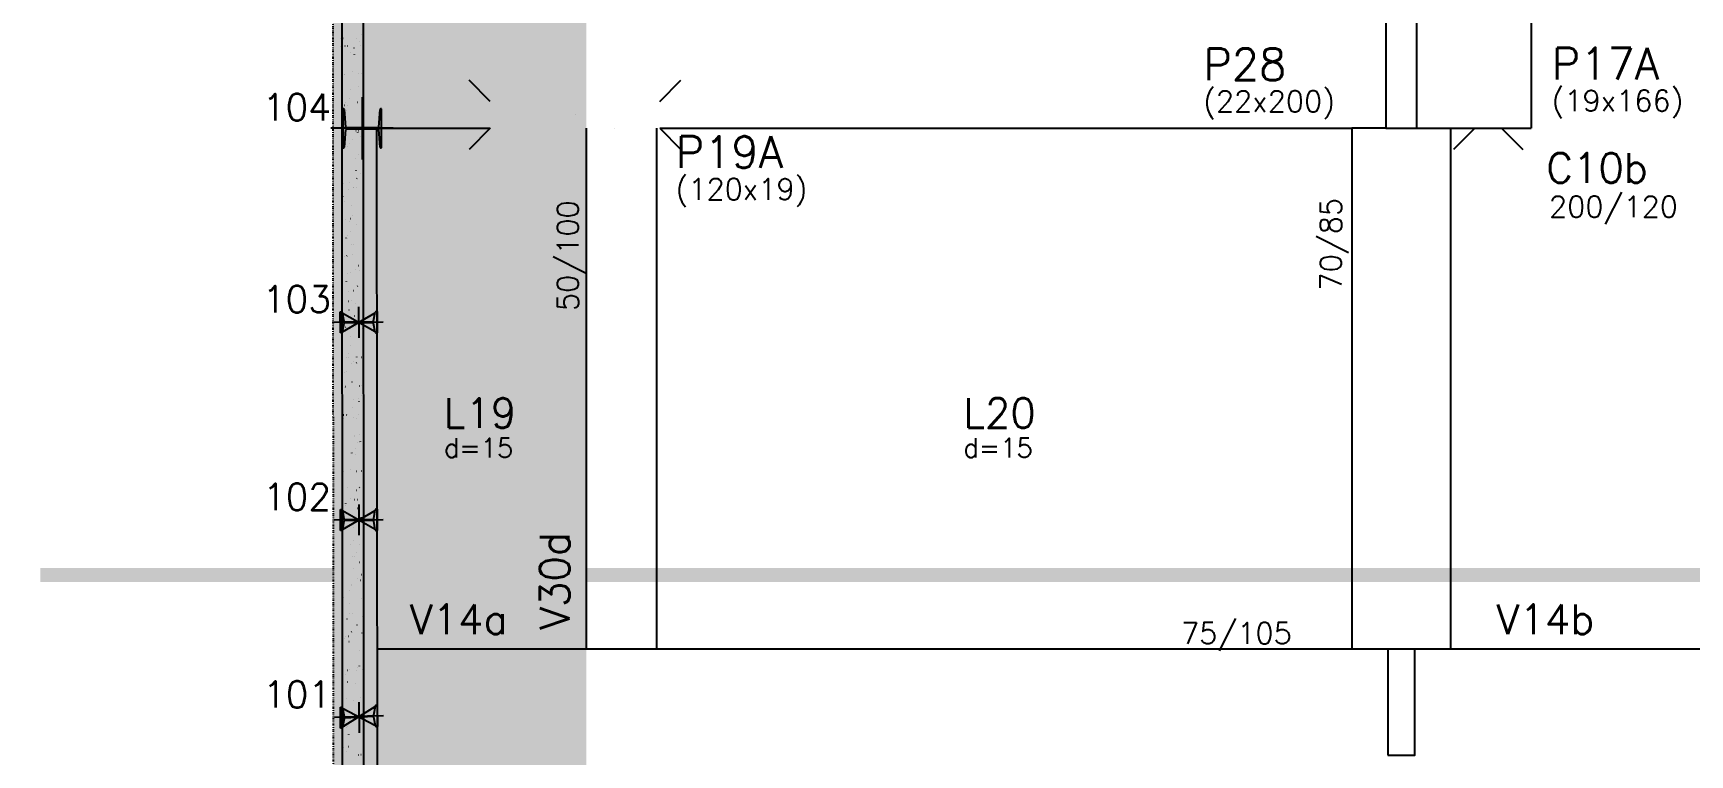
# Model space of a CAD drawing. Extents: x -40810 to 33675, y -2018 to 21213.
# Drawn here: x 14427 to 15600, y 2172 to 2684 of the extents above; entities that cross this region are included whole.
import ezdxf

# ---------------------------------------------------------------- set-up
doc = ezdxf.new("R2010")
doc.units = 0
doc.linetypes.add('ESTILO_TQS_0003', pattern=[1.5, 0.5, -0.4, 0.1, -0.5])
doc.layers.get('0').update_dxf_attribs({"color": 1, "lineweight": 9})
for name, color, linetype in [('1', 5, 'Continuous'), ('10', 7, 'Continuous'), ('11', 22, 'Continuous'), ('12', 3, 'Continuous'), ('13', 7, 'Continuous'), ('133', 176, 'Continuous'), ('19', 5, 'Continuous'), ('24', 5, 'ESTILO_TQS_0003'), ('242', 3, 'Continuous'), ('4', 2, 'Continuous'), ('49', 20, 'Continuous'), ('51', 6, 'Continuous'), ('52', 21, 'Continuous'), ('6', 6, 'Continuous'), ('8', 5, 'Continuous'), ('9', 3, 'Continuous'), ('STEPHANIE', 6, 'Continuous')]:
    doc.layers.add(name, color=color, linetype=linetype)
doc.styles.get("Standard").update_dxf_attribs({"font": 'romans.shx', "width": 0.8})

# ---------------------------------------------------------------- blocks, each defined once
blk = doc.blocks.new('_H9EFD498501-010')
for p, q in [((190.71208, 3143.827321), (190.785302, 3143.843554)), ((203.892076, 3146.749255), (203.952667, 3146.762688)), ((189.307823, 3143.516004), (189.307823, 3143.516004)), ((189.316335, 3138.272483), (189.316335, 3138.272483)), ((189.316335, 3138.272483), (189.316335, 3138.272483)), ((189.316335, 3138.272483), (189.316335, 3138.272483)), ((192.114615, 3138.394658), (192.189543, 3138.39793)), ((193.98783, 3138.476445), (194.062759, 3138.479716)), ((196.295713, 3133.755308), (196.34137, 3133.81481)), ((198.692711, 3136.879137), (198.738368, 3136.938638)), ((198.978852, 3132.103629), (198.988641, 3132.177987)), ((200.466851, 3143.4061), (200.47664, 3143.480459)), ((202.436594, 3141.75826), (202.482251, 3141.817761)), ((202.829407, 3138.862476), (202.904336, 3138.865748)), ((189.32874, 3130.630084), (189.32874, 3130.630084)), ((189.32874, 3130.630084), (189.32874, 3130.630084)), ((189.32874, 3130.630084), (189.32874, 3130.630084)), ((189.338385, 3124.688342), (189.338385, 3124.688342)), ((190.040689, 3125.603602), (190.086346, 3125.663104)), ((189.348966, 3118.169773), (189.348966, 3118.169773)), ((189.348966, 3118.169773), (189.348966, 3118.169773)), ((189.349657, 3117.744163), (189.349657, 3117.744163)), ((191.541591, 3118.265505), (191.616519, 3118.268776)), ((191.789964, 3118.285166), (191.863187, 3118.301399)), ((197.388064, 3120.020395), (197.397853, 3120.094753)), ((201.656954, 3118.707151), (201.731883, 3118.710423)), ((201.876744, 3109.40296), (201.922401, 3109.462462)), ((203.530169, 3118.788938), (203.605098, 3118.792209)), ((189.370574, 3104.858243), (189.370574, 3104.858243)), ((189.370574, 3104.858243), (189.370574, 3104.858243)), ((189.370574, 3104.858243), (189.370574, 3104.858243)), ((189.381598, 3098.067063), (189.381598, 3098.067063)), ((189.381598, 3098.067063), (189.381598, 3098.067063)), ((189.381598, 3098.067063), (189.381598, 3098.067063)), ((190.369138, 3098.11018), (190.444066, 3098.113451)), ((192.242353, 3098.191966), (192.317282, 3098.195238)), ((195.621721, 3101.251255), (195.667378, 3101.310756)), ((195.723855, 3107.379473), (195.733645, 3107.453831)), ((201.08393, 3098.577998), (201.158859, 3098.581269)), ((189.389613, 3093.129413), (189.389613, 3093.129413)), ((189.389613, 3093.129413), (189.389613, 3093.129413)), ((189.391491, 3091.972322), (189.391491, 3091.972322)), ((189.48084, 3093.248303), (189.526497, 3093.307804)), ((191.877838, 3096.372131), (191.923495, 3096.431633)), ((192.867848, 3092.743012), (192.941071, 3092.759245)), ((194.235856, 3096.077001), (194.245646, 3096.15136)), ((189.412408, 3079.086402), (189.412408, 3079.086402)), ((189.412408, 3079.086402), (189.412408, 3079.086402)), ((189.414229, 3077.964353), (189.414229, 3077.964353)), ((189.414229, 3077.964353), (189.414229, 3077.964353)), ((189.562625, 3079.119704), (189.635847, 3079.135937)), ((189.796114, 3077.981026), (189.871042, 3077.984298)), ((192.645068, 3083.993767), (192.654858, 3084.068125)), ((199.911477, 3078.422673), (199.986406, 3078.425944)), ((201.202752, 3076.898907), (201.248409, 3076.958408)), ((201.784692, 3078.504459), (201.859621, 3078.507731)), ((203.197667, 3074.109314), (203.207457, 3074.183672)), ((189.433324, 3066.200481), (189.433324, 3066.200481)), ((189.433324, 3066.200481), (189.433324, 3066.200481)), ((189.433324, 3066.200481), (189.433324, 3066.200481)), ((189.44084, 3061.570485), (189.44084, 3061.570485)), ((189.44084, 3061.570485), (189.44084, 3061.570485)), ((190.284623, 3066.389209), (190.357845, 3066.405442)), ((190.98086, 3071.352845), (190.990649, 3071.427203)), ((193.945733, 3067.200858), (194.018955, 3067.217091)), ((195.061871, 3068.895955), (195.107528, 3068.955456)), ((197.458869, 3072.019784), (197.504526, 3072.079285)), ((201.533458, 3061.468392), (201.543248, 3061.54275)), ((189.443911, 3059.678562), (189.443911, 3059.678562)), ((189.443911, 3059.678562), (189.443911, 3059.678562)), ((189.443911, 3059.678562), (189.443911, 3059.678562)), ((189.44686, 3057.861643), (189.44686, 3057.861643)), ((189.454241, 3053.314561), (189.454241, 3053.314561)), ((189.454241, 3053.314561), (189.454241, 3053.314561)), ((189.492861, 3060.050374), (189.50265, 3060.124732)), ((190.496876, 3057.907488), (190.571805, 3057.910759)), ((190.640509, 3053.57755), (190.713731, 3053.593783)), ((199.338453, 3058.293519), (199.413382, 3058.296791)), ((200.04546, 3050.16592), (200.055249, 3050.240279)), ((189.475158, 3040.42864), (189.475158, 3040.42864)), ((189.475158, 3040.42864), (189.475158, 3040.42864)), ((189.475158, 3040.42864), (189.475158, 3040.42864)), ((191.362507, 3040.847055), (191.435729, 3040.863288)), ((195.023617, 3041.658704), (195.096839, 3041.674937)), ((198.166, 3038.138194), (198.240929, 3038.141466)), ((198.454672, 3038.082686), (198.464461, 3038.157044)), ((200.039215, 3038.219981), (200.114144, 3038.223252)), ((200.642902, 3044.543607), (200.688559, 3044.603108)), ((203.0399, 3047.667436), (203.085558, 3047.726937)), ((189.479492, 3037.758933), (189.479492, 3037.758933)), ((189.479492, 3037.758933), (189.479492, 3037.758933)), ((189.479492, 3037.758933), (189.479492, 3037.758933)), ((189.492068, 3030.011556), (189.492068, 3030.011556)), ((189.492068, 3030.011556), (189.492068, 3030.011556)), ((189.492068, 3030.011556), (189.492068, 3030.011556)), ((189.496075, 3027.54272), (189.496075, 3027.54272)), ((189.496075, 3027.54272), (189.496075, 3027.54272)), ((190.643996, 3031.512778), (190.689653, 3031.57228)), ((191.718393, 3028.035396), (191.791616, 3028.051629)), ((194.387879, 3036.391901), (194.433536, 3036.451403)), ((189.512123, 3017.656223), (189.512123, 3017.656223)), ((189.512123, 3017.656223), (189.512123, 3017.656223)), ((189.516992, 3014.656799), (189.516992, 3014.656799)), ((189.516992, 3014.656799), (189.516992, 3014.656799)), ((189.516992, 3014.656799), (189.516992, 3014.656799)), ((192.440391, 3015.304901), (192.513613, 3015.321134)), ((196.101501, 3016.116549), (196.174723, 3016.132782)), ((196.790463, 3025.441764), (196.800252, 3025.516122)), ((197.592976, 3018.009041), (197.667904, 3018.012312)), ((193.828029, 3004.036601), (193.873686, 3004.096103)), ((195.302464, 3014.139292), (195.312254, 3014.213651)), ((196.225027, 3007.16043), (196.270684, 3007.219932)), ((199.96891, 3012.039553), (200.014567, 3012.099055)), ((189.537909, 3001.770878), (189.537909, 3001.770878)), ((189.537909, 3001.770878), (189.537909, 3001.770878)), ((189.543295, 2998.452627), (189.543295, 2998.452627)), ((189.543295, 2998.452627), (189.543295, 2998.452627)), ((189.544755, 2997.553513), (189.544755, 2997.553513)), ((189.544755, 2997.553513), (189.544755, 2997.553513)), ((189.544755, 2997.553513), (189.544755, 2997.553513)), ((192.796277, 3002.493241), (192.8695, 3002.509474)), ((193.711676, 3002.056058), (193.721466, 3002.130417)), ((196.420523, 2997.853716), (196.495452, 2997.856987)), ((198.293738, 2997.935502), (198.368667, 2997.938773)), ((189.558826, 2988.884958), (189.558826, 2988.884958)), ((189.558826, 2988.884958), (189.558826, 2988.884958)), ((189.558826, 2988.884958), (189.558826, 2988.884958)), ((192.047467, 2989.415136), (192.057257, 2989.489495)), ((193.518275, 2989.762747), (193.591497, 2989.77898)), ((197.179385, 2990.574395), (197.252607, 2990.590628)), ((199.40906, 2979.684253), (199.454717, 2979.743755)), ((201.806058, 2982.808082), (201.851716, 2982.867584)), ((202.600066, 2979.530683), (202.609856, 2979.605041)), ((189.577386, 2977.450803), (189.577386, 2977.450803)), ((189.577386, 2977.450803), (189.577386, 2977.450803)), ((189.579742, 2975.999037), (189.579742, 2975.999037)), ((189.579742, 2975.999037), (189.579742, 2975.999037)), ((189.588286, 2970.735799), (189.588286, 2970.735799)), ((189.588286, 2970.735799), (189.588286, 2970.735799)), ((189.588286, 2970.735799), (189.588286, 2970.735799)), ((190.559469, 2978.112665), (190.569258, 2978.187023)), ((193.154037, 2971.532548), (193.199694, 2971.592049)), ((193.874162, 2976.951087), (193.947384, 2976.96732)), ((195.847499, 2977.724562), (195.922427, 2977.727834)), ((201.112068, 2968.228211), (201.121857, 2968.30257)), ((189.594523, 2966.893699), (189.594523, 2966.893699)), ((189.600659, 2963.113117), (189.600659, 2963.113117)), ((189.600659, 2963.113117), (189.600659, 2963.113117)), ((189.600659, 2963.113117), (189.600659, 2963.113117)), ((189.610017, 2957.348093), (189.610017, 2957.348093)), ((189.610017, 2957.348093), (189.610017, 2957.348093)), ((189.610017, 2957.348093), (189.610017, 2957.348093)), ((194.596159, 2964.220593), (194.669381, 2964.236825)), ((194.675046, 2957.569237), (194.749974, 2957.572509)), ((196.548261, 2957.651023), (196.62319, 2957.654295)), ((198.257269, 2965.032241), (198.330491, 2965.048474)), ((199.52128, 2956.144977), (199.531069, 2956.219336)), ((189.621576, 2950.227196), (189.621576, 2950.227196)), ((189.621576, 2950.227196), (189.621576, 2950.227196)), ((194.952046, 2951.408933), (195.025268, 2951.425166)), ((198.735068, 2947.1802), (198.780725, 2947.239701)), ((189.642493, 2937.341276), (189.642493, 2937.341276)), ((189.642493, 2937.341276), (189.642493, 2937.341276)), ((189.642493, 2937.341276), (189.642493, 2937.341276)), ((189.642649, 2937.245383), (189.642649, 2937.245383)), ((189.642649, 2937.245383), (189.642649, 2937.245383)), ((189.64575, 2935.33477), (189.64575, 2935.33477)), ((189.64575, 2935.33477), (189.64575, 2935.33477)), ((192.594187, 2939.177248), (192.639844, 2939.23675)), ((194.102022, 2937.440084), (194.17695, 2937.443355)), ((194.991185, 2942.301077), (195.036842, 2942.360578)), ((195.674043, 2938.678438), (195.747266, 2938.694671)), ((197.857071, 2943.504055), (197.86686, 2943.578414)), ((199.335153, 2939.490087), (199.408376, 2939.50632)), ((204.217385, 2937.88173), (204.236198, 2937.882551)), ((189.66341, 2924.455355), (189.66341, 2924.455355)), ((189.66341, 2924.455355), (189.66341, 2924.455355)), ((196.02993, 2925.866779), (196.103152, 2925.883012)), ((196.369072, 2932.201584), (196.378862, 2932.275942)), ((189.67528, 2917.142673), (189.67528, 2917.142673)), ((189.67528, 2917.142673), (189.67528, 2917.142673)), ((189.67528, 2917.142673), (189.67528, 2917.142673)), ((189.684327, 2911.569435), (189.684327, 2911.569435)), ((189.684327, 2911.569435), (189.684327, 2911.569435)), ((189.684327, 2911.569435), (189.684327, 2911.569435)), ((192.929569, 2917.284759), (193.004497, 2917.28803)), ((194.778284, 2920.11835), (194.788074, 2920.192708)), ((194.802784, 2917.366545), (194.877713, 2917.369816)), ((196.751928, 2913.136284), (196.82515, 2913.152517)), ((198.175218, 2914.8249), (198.220876, 2914.884402)), ((200.413038, 2913.947933), (200.48626, 2913.964166)), ((200.572217, 2917.948729), (200.617874, 2918.00823)), ((203.644361, 2917.752577), (203.71929, 2917.755848)), ((189.696978, 2903.775842), (189.696978, 2903.775842)), ((189.705244, 2898.683514), (189.705244, 2898.683514)), ((189.705244, 2898.683514), (189.705244, 2898.683514)), ((191.920195, 2906.673195), (191.965852, 2906.732696)), ((193.114075, 2907.477428), (193.123865, 2907.551786)), ((197.107814, 2900.324625), (197.181036, 2900.340858)), ((202.471908, 2897.597251), (202.546837, 2897.600523)), ((203.666674, 2897.592974), (203.676464, 2897.667332)), ((189.707912, 2897.039963), (189.707912, 2897.039963)), ((189.707912, 2897.039963), (189.707912, 2897.039963)), ((189.726161, 2885.797594), (189.726161, 2885.797594)), ((189.726161, 2885.797594), (189.726161, 2885.797594)), ((189.726161, 2885.797594), (189.726161, 2885.797594)), ((191.626077, 2896.174956), (191.635866, 2896.249314)), ((192.356545, 2897.155605), (192.431473, 2897.158877)), ((197.829812, 2887.59413), (197.903034, 2887.610363)), ((201.490922, 2888.405778), (201.564144, 2888.422011)), ((202.178676, 2886.290503), (202.188465, 2886.364861)), ((203.75625, 2890.472552), (203.801907, 2890.532054)), ((189.732661, 2881.793035), (189.732661, 2881.793035)), ((189.732661, 2881.793035), (189.732661, 2881.793035)), ((189.740543, 2876.937253), (189.740543, 2876.937253)), ((189.740543, 2876.937253), (189.740543, 2876.937253)), ((189.740543, 2876.937253), (189.740543, 2876.937253)), ((190.035289, 2884.091722), (190.045078, 2884.16608)), ((191.184092, 2877.00028), (191.25902, 2877.003552)), ((191.360345, 2874.317895), (191.406002, 2874.377396)), ((193.057307, 2877.082066), (193.132236, 2877.085338)), ((193.757343, 2877.441723), (193.803, 2877.501225)), ((197.501226, 2882.320847), (197.546883, 2882.380348)), ((198.185698, 2874.78247), (198.25892, 2874.798703)), ((200.587888, 2874.207268), (200.597677, 2874.281627)), ((201.898884, 2877.468098), (201.973813, 2877.471369)), ((189.747077, 2872.911673), (189.747077, 2872.911673)), ((189.747077, 2872.911673), (189.747077, 2872.911673)), ((189.748205, 2872.216913), (189.748205, 2872.216913)), ((189.748205, 2872.216913), (189.748205, 2872.216913)), ((202.568806, 2862.863624), (202.642028, 2862.879857)), ((189.767994, 2860.025753), (189.767994, 2860.025753)), ((189.767994, 2860.025753), (189.767994, 2860.025753)), ((189.767994, 2860.025753), (189.767994, 2860.025753)), ((189.773174, 2856.834543), (189.773174, 2856.834543)), ((189.773174, 2856.834543), (189.773174, 2856.834543)), ((190.611068, 2856.871127), (190.685996, 2856.874398)), ((198.907696, 2862.051976), (198.980918, 2862.068209)), ((198.923679, 2861.566346), (198.933468, 2861.640705)), ((199.338375, 2853.089376), (199.384032, 2853.148877)), ((200.726431, 2857.312773), (200.80136, 2857.316044)), ((202.599646, 2857.394559), (202.674575, 2857.397831)), ((203.082257, 2857.968499), (203.127914, 2858.028)), ((189.788911, 2847.139832), (189.788911, 2847.139832)), ((189.788911, 2847.139832), (189.788911, 2847.139832)), ((189.799433, 2840.657984), (189.799433, 2840.657984)), ((190.686353, 2841.813841), (190.73201, 2841.873343)), ((196.941376, 2849.965547), (196.987034, 2850.025048)), ((197.43568, 2850.263875), (197.44547, 2850.338233)), ((199.263582, 2849.240316), (199.336805, 2849.256549)), ((189.805806, 2836.731833), (189.805806, 2836.731833)), ((189.809828, 2834.253912), (189.809828, 2834.253912)), ((189.809828, 2834.253912), (189.809828, 2834.253912)), ((189.809828, 2834.253912), (189.809828, 2834.253912)), ((191.31183, 2836.797588), (191.386759, 2836.800859)), ((195.844892, 2838.180641), (195.854682, 2838.254999)), ((199.98558, 2836.509821), (200.058802, 2836.526054)), ((200.153407, 2837.183619), (200.228336, 2837.186891)), ((203.64669, 2837.32147), (203.719912, 2837.337703)), ((189.830745, 2821.367991), (189.830745, 2821.367991)), ((189.830745, 2821.367991), (189.830745, 2821.367991)), ((189.838437, 2816.629123), (189.838437, 2816.629123)), ((189.838437, 2816.629123), (189.838437, 2816.629123)), ((189.838437, 2816.629123), (189.838437, 2816.629123)), ((194.180683, 2825.539719), (194.190473, 2825.614077)), ((196.267384, 2817.461493), (196.313041, 2817.520995)), ((198.980954, 2817.028294), (199.055883, 2817.031566)), ((200.341467, 2823.698162), (200.414689, 2823.714395)), ((200.854169, 2817.110081), (200.929098, 2817.113352)), ((202.522408, 2825.613199), (202.568065, 2825.6727)), ((189.85066, 2809.099056), (189.85066, 2809.099056)), ((189.85066, 2809.099056), (189.85066, 2809.099056)), ((189.851662, 2808.48207), (189.851662, 2808.48207)), ((189.851662, 2808.48207), (189.851662, 2808.48207)), ((189.851662, 2808.48207), (189.851662, 2808.48207)), ((190.126503, 2809.458541), (190.17216, 2809.518043)), ((192.523501, 2812.58237), (192.569158, 2812.641872)), ((192.692685, 2814.237247), (192.702474, 2814.311606)), ((201.063464, 2810.967667), (201.136686, 2810.9839)), ((203.245283, 2804.352794), (203.255073, 2804.427152)), ((189.871068, 2796.526414), (189.871068, 2796.526414)), ((189.871068, 2796.526414), (189.871068, 2796.526414)), ((189.872579, 2795.59615), (189.872579, 2795.59615)), ((189.872579, 2795.59615), (189.872579, 2795.59615)), ((189.877036, 2792.850271), (189.877036, 2792.850271)), ((189.877036, 2792.850271), (189.877036, 2792.850271)), ((191.101897, 2802.154013), (191.111686, 2802.228372)), ((198.40793, 2796.899141), (198.482859, 2796.902412)), ((201.419351, 2798.156008), (201.492573, 2798.172241)), ((201.654495, 2792.26956), (201.664285, 2792.343918)), ((201.848415, 2793.109145), (201.894073, 2793.168647)), ((189.893495, 2782.710229), (189.893495, 2782.710229)), ((189.893495, 2782.710229), (189.893495, 2782.710229)), ((189.893495, 2782.710229), (189.893495, 2782.710229)), ((195.707535, 2785.106193), (195.753192, 2785.165695)), ((198.104533, 2788.230022), (198.15019, 2788.289524)), ((202.141348, 2785.425513), (202.214571, 2785.441746)), ((189.901888, 2777.540127), (189.901888, 2777.540127)), ((189.901888, 2777.540127), (189.901888, 2777.540127)), ((189.9037, 2776.423704), (189.9037, 2776.423704)), ((189.9037, 2776.423704), (189.9037, 2776.423704)), ((189.9037, 2776.423704), (189.9037, 2776.423704)), ((189.914412, 2769.824309), (189.914412, 2769.824309)), ((189.914412, 2769.824309), (189.914412, 2769.824309)), ((197.235477, 2776.743816), (197.310406, 2776.747087)), ((198.502288, 2768.326166), (198.512077, 2768.400525)), ((199.108692, 2776.825602), (199.183621, 2776.828874)), ((199.990286, 2779.628638), (200.000076, 2779.702996)), ((202.497235, 2772.613853), (202.570457, 2772.630086)), ((189.935329, 2756.938388), (189.935329, 2756.938388)), ((189.935329, 2756.938388), (189.935329, 2756.938388)), ((189.935329, 2756.938388), (189.935329, 2756.938388)), ((196.662453, 2756.614662), (196.737381, 2756.617934)), ((201.288566, 2760.753845), (201.334223, 2760.813347)), ((203.219232, 2759.883359), (203.292455, 2759.899592)), ((203.685564, 2763.877674), (203.731221, 2763.937176)), ((189.936331, 2756.320994), (189.936331, 2756.320994)), ((189.936331, 2756.320994), (189.936331, 2756.320994)), ((189.953115, 2745.981198), (189.953115, 2745.981198)), ((189.953115, 2745.981198), (189.953115, 2745.981198)), ((189.953115, 2745.981198), (189.953115, 2745.981198)), ((191.289659, 2747.723017), (191.335317, 2747.782518)), ((195.033542, 2752.60214), (195.079199, 2752.661641)), ((196.9115, 2756.242932), (196.921289, 2756.31729)), ((203.575119, 2747.071699), (203.648341, 2747.087932)), ((189.956246, 2744.052468), (189.956246, 2744.052468)), ((189.968963, 2736.218284), (189.968963, 2736.218284)), ((189.968963, 2736.218284), (189.968963, 2736.218284)), ((189.968963, 2736.218284), (189.968963, 2736.218284)), ((190.395123, 2744.149764), (190.468345, 2744.165997)), ((195.247291, 2743.60201), (195.25708, 2743.676368)), ((195.49, 2736.459337), (195.564929, 2736.462609)), ((197.363215, 2736.541124), (197.438144, 2736.544395)), ((204.297117, 2734.341205), (204.370339, 2734.357438)), ((189.977163, 2731.166547), (189.977163, 2731.166547)), ((189.977163, 2731.166547), (189.977163, 2731.166547)), ((189.977163, 2731.166547), (189.977163, 2731.166547)), ((193.759292, 2732.299539), (193.769082, 2732.373897)), ((196.870691, 2723.370669), (196.916348, 2723.43017)), ((200.614574, 2728.249792), (200.660231, 2728.309293)), ((204.311891, 2722.415085), (204.321681, 2722.489444)), ((189.99808, 2718.280627), (189.99808, 2718.280627)), ((190.001594, 2716.115574), (190.001594, 2716.115574)), ((190.001594, 2716.115574), (190.001594, 2716.115574)), ((190.004343, 2714.42227), (190.004343, 2714.42227)), ((190.004343, 2714.42227), (190.004343, 2714.42227)), ((191.473007, 2718.60761), (191.546229, 2718.623843)), ((192.168504, 2720.216304), (192.178294, 2720.290663)), ((194.473693, 2720.24684), (194.51935, 2720.306342)), ((194.916976, 2716.330184), (194.991904, 2716.333455)), ((202.721103, 2710.331851), (202.730893, 2710.406209)), ((190.018997, 2705.394706), (190.018997, 2705.394706)), ((190.018997, 2705.394706), (190.018997, 2705.394706)), ((190.018997, 2705.394706), (190.018997, 2705.394706)), ((190.021411, 2703.907508), (190.021411, 2703.907508)), ((190.504295, 2707.575382), (190.514085, 2707.649741)), ((202.451722, 2699.018321), (202.497379, 2699.077822)), ((190.034225, 2696.012864), (190.034225, 2696.012864)), ((190.034225, 2696.012864), (190.034225, 2696.012864)), ((190.034225, 2696.012864), (190.034225, 2696.012864)), ((190.039913, 2692.508786), (190.039913, 2692.508786)), ((192.550891, 2693.065456), (192.624113, 2693.081689)), ((193.744523, 2696.174859), (193.819451, 2696.17813)), ((193.7997, 2687.742787), (193.845357, 2687.802288)), ((195.617738, 2696.256645), (195.692667, 2696.259917)), ((199.568896, 2686.388458), (199.578685, 2686.462816)), ((200.054724, 2695.894492), (200.100381, 2695.953994)), ((201.056894, 2697.690929), (201.066684, 2697.765287)), ((204.459315, 2696.642677), (204.534244, 2696.645948)), ((190.05557, 2682.863341), (190.05557, 2682.863341)), ((190.05557, 2682.863341), (190.05557, 2682.863341)), ((190.05557, 2682.863341), (190.05557, 2682.863341)), ((190.055817, 2682.863663), (190.101475, 2682.923165)), ((190.06083, 2679.622865), (190.06083, 2679.622865)), ((190.06083, 2679.622865), (190.06083, 2679.622865)), ((190.06083, 2679.622865), (190.06083, 2679.622865)), ((190.066857, 2675.910154), (190.066857, 2675.910154)), ((190.066857, 2675.910154), (190.066857, 2675.910154)), ((193.171499, 2676.045705), (193.246427, 2676.048977)), ((203.286862, 2676.487352), (203.361791, 2676.490623)), ((190.081747, 2666.736945), (190.081747, 2666.736945)), ((193.628775, 2667.523302), (193.701998, 2667.539535)), ((197.978108, 2674.305223), (197.987897, 2674.379582)), ((199.380732, 2663.390439), (199.426389, 2663.44994)), ((190.099488, 2655.807444), (190.099488, 2655.807444)), ((190.099488, 2655.807444), (190.099488, 2655.807444)), ((190.099488, 2655.807444), (190.099488, 2655.807444)), ((190.102664, 2653.851024), (190.102664, 2653.851024)), ((190.102664, 2653.851024), (190.102664, 2653.851024)), ((190.106798, 2651.304413), (190.106798, 2651.304413)), ((190.106798, 2651.304413), (190.106798, 2651.304413)), ((190.323552, 2653.899994), (190.396774, 2653.916227)), ((191.999046, 2655.89038), (192.073974, 2655.893652)), ((193.239851, 2655.387487), (193.285508, 2655.446988)), ((193.872261, 2655.972167), (193.94719, 2655.975438)), ((195.636849, 2658.511316), (195.682506, 2658.570817)), ((196.313899, 2661.664301), (196.323688, 2661.73866)), ((202.713838, 2656.358198), (202.788767, 2656.36147)), ((190.123581, 2640.965104), (190.123581, 2640.965104)), ((190.123581, 2640.965104), (190.123581, 2640.965104)), ((190.123581, 2640.965104), (190.123581, 2640.965104)), ((191.04555, 2641.169499), (191.118772, 2641.185732)), ((194.70666, 2641.981148), (194.779882, 2641.997381)), ((194.8259, 2650.36183), (194.83569, 2650.436188)), ((193.235112, 2638.278596), (193.244902, 2638.352954)), ((201.541385, 2636.202873), (201.616314, 2636.206145)), ((203.4146, 2636.284659), (203.489529, 2636.287931))]:
    blk.add_line(p, q)

msp = doc.modelspace()

# ---------------------------------------------------------------- linework, layer by layer
at = {"layer": '1'}
for p, q in [((14671.434, 1380.691), (14670.729, 2616.191)), ((14670.729, 2616.191), (14750.927, 2616.191))]:
    msp.add_line(p, q, dxfattribs=at)
for points in [[(15487.927, 2816.191), (15487.927, 2616.191)], [(14818.927, 2616.191), (14818.927, 2247.191)], [(14838.927, 2616.191), (14838.927, 2616.191)], [(14868.927, 2247.191), (14868.927, 2616.191)], [(14870.927, 2616.191), (15360.927, 2616.191)], [(15360.927, 2616.191), (15360.927, 2247.191)], [(15384.927, 2616.191), (15360.927, 2616.191)], [(15406.927, 2616.191), (15430.927, 2616.191)], [(15430.927, 2247.191), (15430.927, 2616.191)], [(15430.927, 2616.191), (15466.927, 2616.191)], [(15466.927, 2616.191), (15487.927, 2616.191)], [(14818.927, 2247.191), (14670.94, 2247.191)], [(15386.427, 2247.191), (14818.927, 2247.191)], [(16116.927, 2247.191), (15405.427, 2247.191)]]:
    msp.add_lwpolyline(points, dxfattribs=at)
at = {"layer": '133'}
for points in [[(14672.427, -31.083), (14818.927, 4079.277), (14637.963, 4079.277)], [(14672.427, -31.083), (14637.963, 4079.277), (14642.366, -43.493)], [(14672.427, -31.083), (14818.927, -79.39), (14818.927, 4079.277)]]:
    msp.add_solid(points, dxfattribs=at)
at = {"layer": '24'}
msp.add_line((14641.369, -43.489), (14639.06, 3617.193), dxfattribs=at)
at = {"layer": '242'}
msp.add_line((14810.927, 2625.691), (14810.927, 2625.691), dxfattribs=at)
at = {"layer": '4'}
for points in [[(15384.927, 2616.191), (15406.927, 2616.191), (15406.927, 2816.191), (15384.927, 2816.191), (15384.927, 2616.191)], [(15386.427, 2172.191), (15405.427, 2172.191), (15405.427, 2247.191), (15386.427, 2247.191), (15386.427, 2172.191)]]:
    msp.add_lwpolyline(points, dxfattribs=at)
at = {"layer": '49'}
for p, q in [((14647.365, -41.413), (14645.845, 3041.112)), ((14660.845, 3041.12), (14661.667, 1374.211))]:
    msp.add_line(p, q, dxfattribs=at)
at = {"layer": '51'}
for p, q in [((14647.154, 2629.965), (14646.462, 2629.965)), ((14646.462, 2629.965), (14646.462, 2602.418)), ((14648.688, 2616.977), (14647.712, 2629.522)), ((14660.217, 2638.266), (14660.217, 2594.116)), ((14672.723, 2629.522), (14671.747, 2616.977)), ((14673.972, 2629.965), (14673.281, 2629.965)), ((14673.972, 2602.418), (14673.972, 2629.965)), ((14682.292, 2616.191), (14638.142, 2616.191)), ((14682.292, 2616.191), (14638.142, 2616.191)), ((14649.245, 2615.812), (14671.188, 2615.812)), ((14671.188, 2616.534), (14649.246, 2616.534)), ((14647.712, 2602.861), (14648.688, 2615.369)), ((14671.747, 2615.369), (14672.723, 2602.861)), ((14646.462, 2602.418), (14647.154, 2602.418)), ((14673.281, 2602.418), (14673.972, 2602.418)), ((14657.729, 2489.679), (14657.827, 2467.861)), ((14675.127, 2478.848), (14640.429, 2478.692)), ((14644.744, 2486.212), (14645.499, 2486.215)), ((14644.812, 2471.212), (14644.744, 2486.212)), ((14646.109, 2485.735), (14647.202, 2479.599)), ((14647.209, 2477.846), (14646.172, 2471.701)), ((14646.176, 2485.362), (14669.38, 2472.179)), ((14646.236, 2472.075), (14669.321, 2485.466)), ((14647.811, 2479.119), (14667.74, 2479.209)), ((14667.744, 2478.422), (14647.816, 2478.332)), ((14668.347, 2479.694), (14669.384, 2485.84)), ((14669.447, 2471.806), (14668.355, 2477.941)), ((14669.99, 2486.325), (14670.744, 2486.329)), ((14670.744, 2486.329), (14670.812, 2471.329)), ((14645.566, 2471.215), (14644.812, 2471.212)), ((14670.812, 2471.329), (14670.058, 2471.325)), ((14644.833, 2346.212), (14645.587, 2346.215)), ((14644.9, 2331.212), (14644.833, 2346.212)), ((14657.817, 2349.679), (14657.915, 2327.861)), ((14670.078, 2346.325), (14670.833, 2346.329)), ((14670.833, 2346.329), (14670.9, 2331.329)), ((14675.215, 2338.848), (14640.518, 2338.692)), ((14646.198, 2345.735), (14647.29, 2339.599)), ((14647.298, 2337.846), (14646.261, 2331.701)), ((14646.264, 2345.362), (14669.469, 2332.179)), ((14646.324, 2332.075), (14669.409, 2345.466)), ((14647.9, 2339.119), (14667.829, 2339.209)), ((14667.832, 2338.422), (14647.904, 2338.332)), ((14668.435, 2339.694), (14669.472, 2345.84)), ((14669.535, 2331.806), (14668.443, 2337.941)), ((14645.654, 2331.215), (14644.9, 2331.212)), ((14670.9, 2331.329), (14670.146, 2331.326)), ((14644.921, 2206.212), (14645.675, 2206.215)), ((14644.989, 2191.212), (14644.921, 2206.212)), ((14646.286, 2205.735), (14647.378, 2199.599)), ((14646.352, 2205.362), (14669.557, 2193.179)), ((14646.412, 2192.075), (14669.497, 2206.466)), ((14657.906, 2209.679), (14658.004, 2187.862)), ((14668.523, 2200.694), (14669.56, 2206.84)), ((14670.167, 2207.325), (14670.921, 2207.329)), ((14670.921, 2207.329), (14670.988, 2192.329)), ((14675.303, 2199.848), (14640.606, 2198.692)), ((14647.386, 2197.846), (14646.349, 2191.701)), ((14647.988, 2199.119), (14667.917, 2200.209)), ((14667.92, 2199.422), (14647.993, 2198.332)), ((14669.623, 2192.806), (14668.531, 2198.942)), ((14645.743, 2191.215), (14644.989, 2191.212)), ((14670.988, 2192.329), (14670.234, 2192.326))]:
    msp.add_line(p, q, dxfattribs=at)
for centre, radius, start, end in [((14647.154, 2629.391), 0.573, 13.138774, 90), ((14673.281, 2629.391), 0.573, 90, 166.861226), ((14649.246, 2617.107), 0.573, 193.138774, 270), ((14649.246, 2615.239), 0.573, 89.895004, 166.861148), ((14671.188, 2617.107), 0.573, 270, 346.861226), ((14671.188, 2615.239), 0.573, 13.138774, 90), ((14647.154, 2602.991), 0.573, 270, 346.861226), ((14673.281, 2602.991), 0.573, 193.138774, 270), ((14645.501, 2485.59), 0.625, 13.396504, 90.257729), ((14647.81, 2479.744), 0.625, 193.396581, 270.362725), ((14647.819, 2477.707), 0.625, 90.257729, 167.118955), ((14667.737, 2479.834), 0.625, 270.257729, 347.118955), ((14667.747, 2477.797), 0.625, 13.396504, 90.257729), ((14669.993, 2485.7), 0.625, 90.257729, 167.118955), ((14645.563, 2471.84), 0.625, 270.257729, 347.118955), ((14670.055, 2471.95), 0.625, 193.396504, 270.257729), ((14645.59, 2345.59), 0.625, 13.396504, 90.257729), ((14670.081, 2345.7), 0.625, 90.257729, 167.118955), ((14647.898, 2339.744), 0.625, 193.396581, 270.362725), ((14647.907, 2337.707), 0.625, 90.257729, 167.118955), ((14667.826, 2339.834), 0.625, 270.257729, 347.118955), ((14667.835, 2337.797), 0.625, 13.396504, 90.257729), ((14645.652, 2331.84), 0.625, 270.257729, 347.118955), ((14670.143, 2331.951), 0.625, 193.396504, 270.257729), ((14645.678, 2205.59), 0.625, 13.396504, 90.257729), ((14670.17, 2206.7), 0.625, 90.257729, 167.118955), ((14647.986, 2199.744), 0.625, 193.396581, 270.362725), ((14647.995, 2197.707), 0.625, 90.257729, 167.118955), ((14667.914, 2200.834), 0.625, 270.257729, 347.118955), ((14667.923, 2198.797), 0.625, 13.396504, 90.257729), ((14645.74, 2191.84), 0.625, 270.257729, 347.118955), ((14670.231, 2192.951), 0.625, 193.396504, 270.257729)]:
    msp.add_arc(centre, radius, start, end, dxfattribs=at)
at = {"layer": '6'}
for p, q in [((14750.927, 2635.191), (14735.927, 2650.191)), ((14870.927, 2635.191), (14885.927, 2650.191)), ((14750.927, 2616.191), (14735.927, 2601.191)), ((14870.927, 2616.191), (14885.927, 2601.191)), ((15447.927, 2616.191), (15432.927, 2601.191)), ((15466.927, 2616.191), (15481.927, 2601.191))]:
    msp.add_line(p, q, dxfattribs=at)
at = {"layer": 'STEPHANIE', "linetype": 'Continuous', "const_width": 10}
msp.add_lwpolyline([(14432.277, 2299.703), (17152.953, 2299.703), (17152.953, 1933.428), (17696.019, 1933.428), (17696.019, 2244.577), (18688.36, 2244.577)], dxfattribs=at)

# ---------------------------------------------------------------- block references
at = {"layer": '19'}
msp.add_blockref('_H9EFD498501-010', (14455.927, -463.809), dxfattribs=at)

# ---------------------------------------------------------------- texts
at = {"layer": '10'}
for s, p in [('L19', (14718.06, 2403.982)), ('L20', (15085.881, 2403.982))]:
    msp.add_text(s, height=21, dxfattribs=at).set_placement(p)
at = {"layer": '11'}
for s, p in [('200/120', (15500.539, 2553.167)), ('75/105', (15239.96, 2251.022))]:
    msp.add_text(s, height=15, dxfattribs=at).set_placement(p)
for s, p in [('50/100', (14813.302, 2486.745)), ('70/85', (15353.583, 2501.314))]:
    msp.add_text(s, height=15, rotation=90, dxfattribs=at).set_placement(p)
at = {"layer": '12'}
for s, p in [('(22x200)', (15255.731, 2627.764)), ('(19x166)', (15502.419, 2628.308)), ('(120x19)', (14882.177, 2565.566))]:
    msp.add_text(s, height=15, dxfattribs=at).set_placement(p)
at = {"layer": '13'}
for p in [(14718.06, 2383.087), (15085.881, 2383.087)]:
    msp.add_text('d=15', height=13.5, dxfattribs=at).set_placement(p)
at = {"layer": '52'}
for s, p in [('104', (14589.909, 2621.799)), ('103', (14589.909, 2485.775)), ('102', (14589.998, 2345.775)), ('101', (14590.086, 2205.775))]:
    msp.add_text(s, height=18.75, dxfattribs=at).set_placement(p)
at = {"layer": '8'}
for s, p in [('C10b', (15498.612, 2577.651)), ('V14a', (14693.957, 2257.896)), ('V14b', (15463.383, 2257.896))]:
    msp.add_text(s, height=21, dxfattribs=at).set_placement(p)
msp.add_text('V30d', height=21, rotation=90, dxfattribs=at).set_placement((14807.087, 2260.9))
at = {"layer": '9'}
for s, p in [('P28', (15255.731, 2650.264)), ('P17A', (15502.419, 2650.808)), ('P19A', (14882.177, 2588.066))]:
    msp.add_text(s, height=22.5, dxfattribs=at).set_placement(p)

doc.saveas('drawing.dxf')
